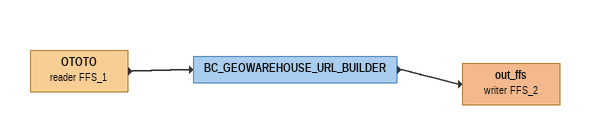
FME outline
OTOTO (reader FFS_1)
    -> BC_GEOWAREHOUSE_URL_BUILDER
BC_GEOWAREHOUSE_URL_BUILDER
    -> out_ffs (writer FFS_2)
out_ffs (writer FFS_2)
